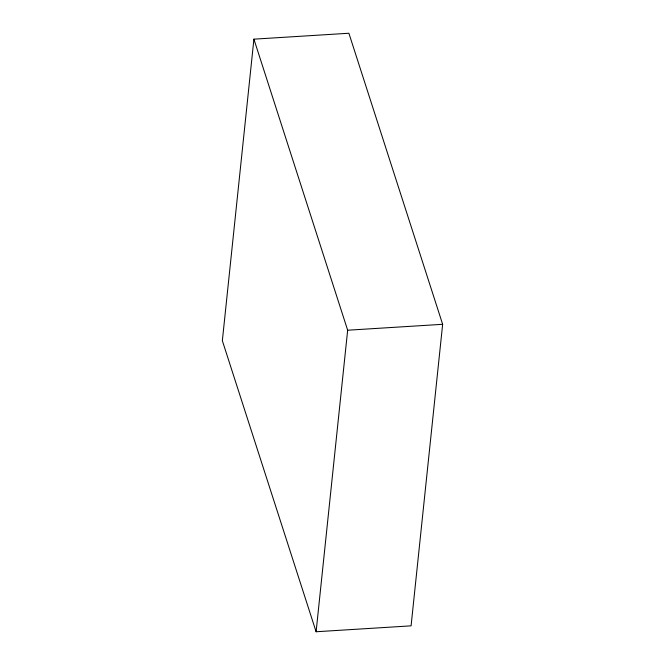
<?xml version="1.0" encoding="UTF-8"?>
<svg xmlns="http://www.w3.org/2000/svg" width="665" height="665" viewBox="0 0 665 665"><rect width="100%" height="100%" fill="white"/><g stroke="black" fill="none" stroke-linecap="round" stroke-linejoin="round"><path stroke-width="1" d="M253.914 39.16L222.351 340.696L316.108 631.75L411.086 625.84L442.649 324.304L348.892 33.25L253.914 39.16L347.662 330.214L316.108 631.75M347.662 330.214L442.649 324.304"/></g></svg>
